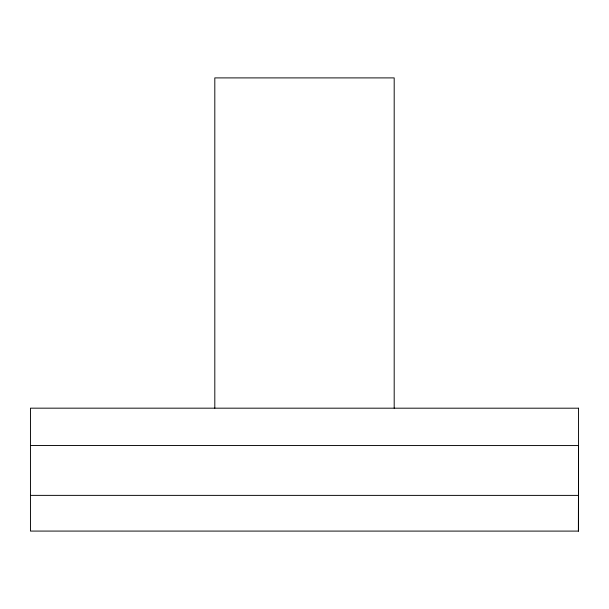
<?xml version="1.0" encoding="UTF-8"?>
<svg xmlns="http://www.w3.org/2000/svg" width="609" height="609" viewBox="0 0 609 609"><rect width="100%" height="100%" fill="white"/><g stroke="black" fill="none" stroke-linecap="round" stroke-linejoin="round"><path stroke-width="0.91" d="M578.383 531.101L578.55 445.567L30.45 445.544M30.45 495.368L578.383 495.391M394.19 408.167L394.19 77.899L214.81 77.899L214.81 408.167M578.55 408.197L30.45 408.167L30.45 531.078L578.55 531.101L578.55 408.197"/></g></svg>
